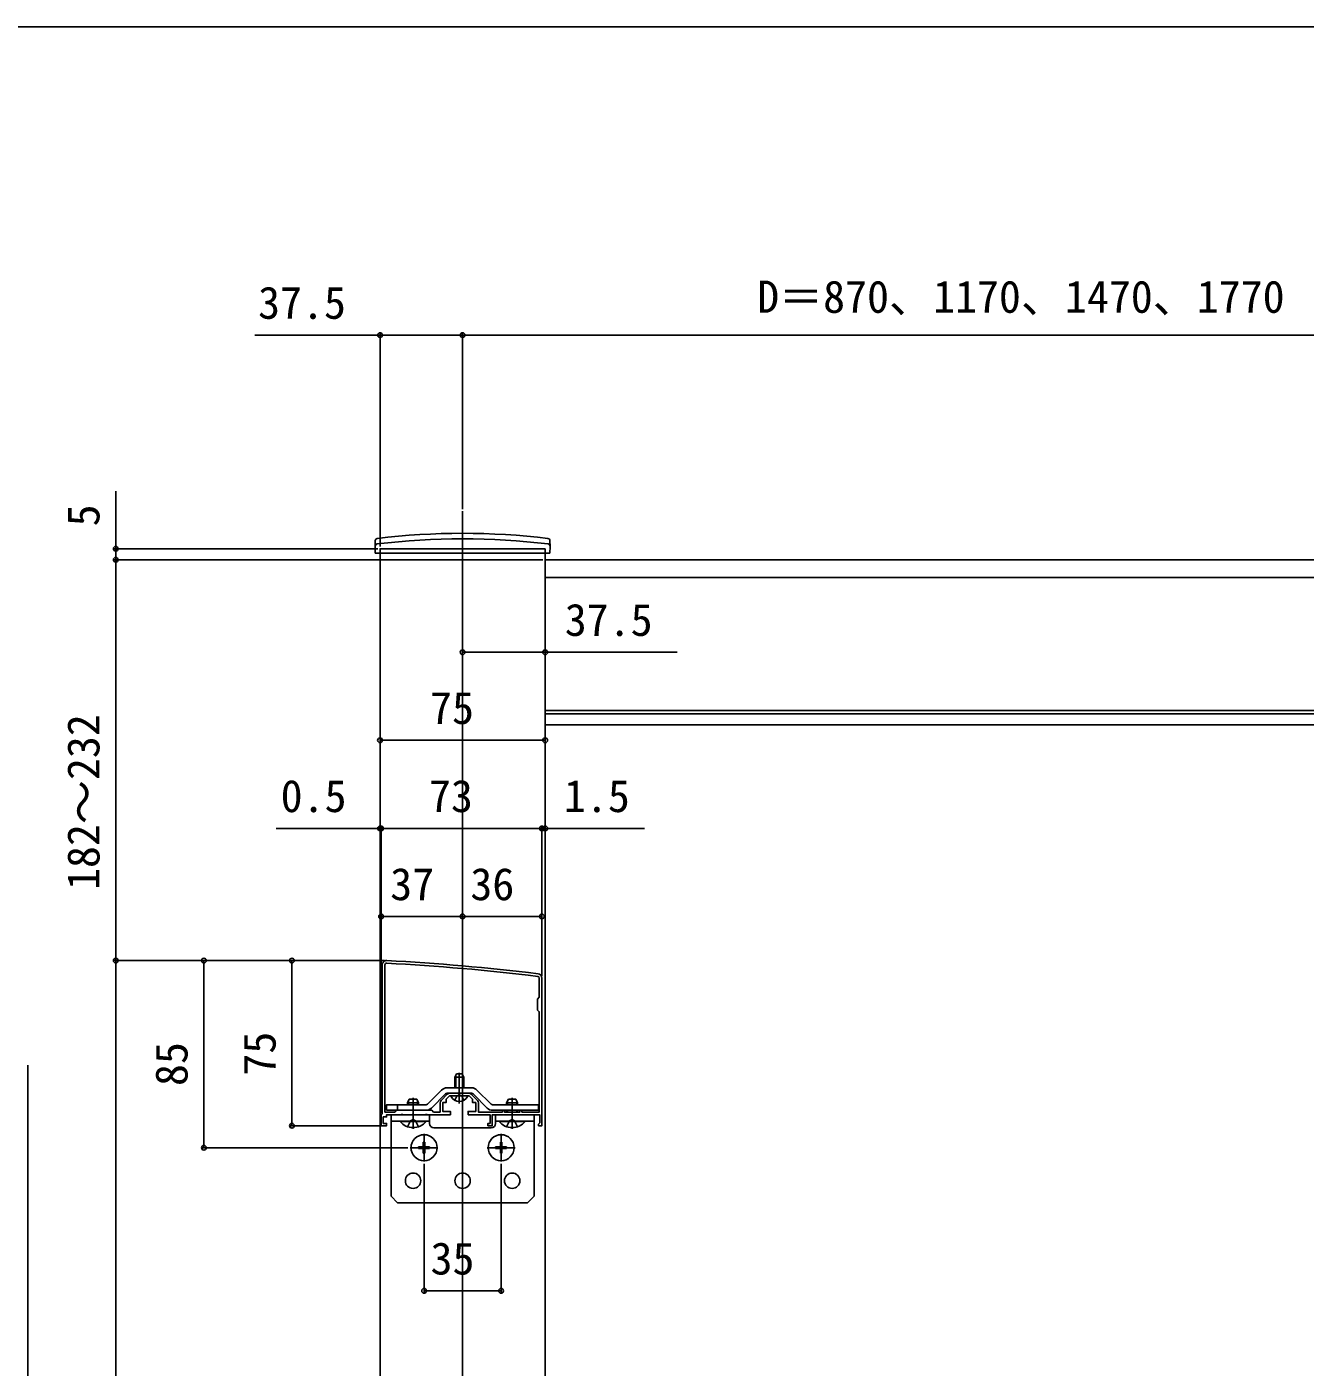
# Model space of a CAD drawing. Units: millimetres, scale not verified. Extents: x -875 to 875, y -1304 to 1297.
# Drawn here: x -164 to 416, y 637 to 1246 of the extents above; entities that cross this region are included whole.
import ezdxf
from ezdxf.enums import TextEntityAlignment as Align

# ---------------------------------------------------------------- set-up
doc = ezdxf.new("R2010")
doc.units = ezdxf.units.MM
doc.header["$LTSCALE"] = 8
for name, color, linetype in [('0-2_YKK_11', 7, 'Continuous'), ('0-4_YKK_12', 2, 'Continuous'), ('0-5_YKK_13', 4, 'Continuous'), ('0-7_YKK_D', 6, 'Continuous'), ('0-8_YKK_ZWAK', 7, 'Continuous')]:
    doc.layers.add(name, color=color, linetype=linetype)
doc.styles.add('ＭＳ ゴシック', font='')
doc.styles.get('ＭＳ ゴシック').set_extended_font_data('MS Gothic')

msp = doc.modelspace()

# ---------------------------------------------------------------- linework, layer by layer
at = {"layer": '0-2_YKK_11'}
for p, q in [((-1.8, 753), (-1.8, 819.8)), ((26.564, 761.061), (23.739, 758.236)), ((36.376, 761.5), (27.624, 761.5)), ((40.261, 758.236), (37.436, 761.061))]:
    msp.add_line(p, q, dxfattribs=at)
for points in [[(-3, 819.8), (-3, 752.3), (-3.5, 751.8), (-3.5, 746.8), (-1, 746.8), (-1, 747.8), (-2.5, 747.8), (-2.5, 750.8), (-1, 750.8), (-1, 751.8), (5.542, 751.8), (5.725, 751.92), (6.275, 751.92), (6.458, 751.8), (10.542, 751.8), (10.725, 751.92), (11.275, 751.92), (11.458, 751.8), (16.542, 751.8), (16.725, 751.92), (17.275, 751.92), (17.458, 751.8), (28, 751.8), (28, 753.3), (24.5, 753.3), (24.5, 757.3), (26, 757.3), (26, 758.8), (27.5, 760.3), (31.542, 760.3), (31.725, 760.42), (32.275, 760.42), (32.458, 760.3), (36.5, 760.3), (38, 758.8), (38, 757.3), (39.5, 757.3), (39.5, 753.3), (36, 753.3), (36, 751.8)], [(36, 751.8), (46, 751.8), (46, 747.8), (45, 747.8), (45, 746.8), (47, 746.8), (47, 751.8), (55.542, 751.8), (55.725, 751.92), (56.275, 751.92), (56.458, 751.8), (68.5, 751.8), (68.5, 748.092), (68.25, 747.796), (68, 747.5), (68, 746.8), (69.5, 746.8), (69.5, 813.8)], [(68.3, 813.8), (68.3, 805.1), (67.5, 804.3), (67.5, 799.3), (68.3, 798.5), (68.3, 753), (60.4, 753), (60.4, 753.8), (59.5, 753.8), (59.5, 753), (52.5, 753), (52.5, 753.8), (51.6, 753.8), (51.6, 753), (40.7, 753), (40.7, 757.176)], [(23.3, 757.176), (23.3, 753), (20.3, 753), (19.5, 753.8), (3.5, 753.8), (2.7, 753), (-1.8, 753)]]:
    msp.add_lwpolyline(points, dxfattribs=at)
for centre, radius, start, end in [((-1, 819.8), 2, 86.9684, 180.00001), ((-53.781, -176.799), 999.996, 83.01993, 86.96841), ((-1, 819.8), 0.8, 86.96839, 180.00001), ((-53.781, -176.799), 998.796, 83.01993, 86.96841), ((67.5, 813.8), 2, 0.00001, 83.01993), ((67.5, 813.8), 0.8, 0.00001, 83.01993), ((27.624, 760), 1.5, 90.00002, 135.00001), ((36.376, 760), 1.5, 44.99999, 89.99998), ((24.8, 757.176), 1.5, 134.99999, 179.99998), ((39.2, 757.176), 1.5, 0.00002, 45.00001)]:
    msp.add_arc(centre, radius, start, end, dxfattribs=at)
at = {"layer": '0-4_YKK_12'}
for p, q in [((33.5, 1025.8), (33.5, 16.8)), ((71, 373.277), (71, 1008.8)), ((71, 928.8), (71, 1003.8)), ((616, 1003.8), (71, 1003.8)), ((616, 995.8), (71, 995.8)), ((616, 935.3), (71, 935.3)), ((616, 933.8), (71, 933.8)), ((616, 928.8), (71, 928.8))]:
    msp.add_line(p, q, dxfattribs=at)
msp.add_lwpolyline([(-4, 16.8), (-4, 1008.8), (71, 1008.8)], dxfattribs=at)
at = {"layer": '0-5_YKK_13'}
for p, q in [((-6.2, 1009.8), (-6.153, 1012.467)), ((73.2, 1009.8), (73.153, 1012.467)), ((-6.2, 1009.8), (-6.148, 1006.8)), ((-6.148, 1006.8), (73.148, 1006.8)), ((73.2, 1009.8), (73.148, 1006.8)), ((30, 768.9), (30.7, 770.3)), ((30, 764), (30, 768.9)), ((30, 768.9), (34, 768.9)), ((30.379, 764), (30.379, 769.658)), ((30.7, 770.3), (33.3, 770.3)), ((32, 756.8), (32, 770.788)), ((33.3, 770.3), (34, 768.9)), ((33.621, 764), (33.621, 769.658)), ((34, 764), (34, 768.9)), ((17.593, 756.593), (23.975, 762.975)), ((19.361, 754.825), (25.743, 761.207)), ((26.45, 764), (37.55, 764)), ((37.55, 761.5), (26.45, 761.5)), ((38.257, 761.207), (44.639, 754.825)), ((46.407, 756.593), (40.025, 762.975)), ((4, 756.3), (4, 753.8)), ((8.5, 757.2), (9.3, 758.9)), ((8.5, 756.3), (8.5, 757.2)), ((8.5, 757.2), (13.5, 757.2)), ((8.933, 756.3), (8.933, 758.12)), ((9.3, 758.9), (12.7, 758.9)), ((11, 745.4), (11, 759.4)), ((12.7, 758.9), (13.5, 757.2)), ((13.067, 756.3), (13.067, 758.12)), ((13.5, 756.3), (13.5, 757.2)), ((35.596, 760.3), (28.404, 760.3)), ((29.95, 758.334), (30.855, 760.149)), ((32, 760.758), (30.855, 760.149)), ((32, 760.758), (33.145, 760.149)), ((34.05, 758.334), (33.145, 760.149)), ((47.114, 756.3), (68, 756.3)), ((53.5, 757.2), (54.3, 758.9)), ((53.5, 756.3), (53.5, 757.2)), ((53.5, 757.2), (58.5, 757.2)), ((53.933, 756.3), (53.933, 758.12)), ((54.3, 758.9), (57.7, 758.9)), ((56, 745.4), (56, 759.4)), ((57.7, 758.9), (58.5, 757.2)), ((58.067, 756.3), (58.067, 758.12)), ((58.5, 756.3), (58.5, 757.2)), ((16.886, 753.8), (-1, 753.8)), ((1, 751.8), (18.5, 751.8)), ((1, 714.8), (1, 751.8)), ((1, 748.9), (18.5, 748.9)), ((16.9, 748.9), (5.1, 748.9)), ((5.1, 748.652), (5.1, 748.9)), ((8.5, 746.317), (9.855, 749.035)), ((11, 749.644), (9.855, 749.035)), ((11, 749.644), (12.145, 749.035)), ((13.5, 746.317), (12.145, 749.035)), ((16.9, 748.652), (16.9, 748.9)), ((18.5, 751.8), (18.5, 747.8)), ((48.5, 751.8), (48.5, 747.8)), ((48.5, 748.9), (66, 748.9)), ((61.9, 748.9), (50.1, 748.9)), ((50.1, 748.652), (50.1, 748.9)), ((53.5, 753), (53.5, 753.8)), ((53.5, 746.317), (54.855, 749.035)), ((53.933, 753), (53.933, 753.8)), ((56, 749.644), (54.855, 749.035)), ((56, 749.644), (57.145, 749.035)), ((58.5, 746.317), (57.145, 749.035)), ((58.067, 753), (58.067, 753.8)), ((58.5, 753), (58.5, 753.8)), ((61.9, 748.652), (61.9, 748.9)), ((5.1, 748.652), (16.9, 748.652)), ((16, 730.5), (16, 743.1)), ((20.5, 745.8), (46.5, 745.8)), ((50.1, 748.652), (61.9, 748.652)), ((51, 730.5), (51, 743.1)), ((9.7, 736.8), (22.3, 736.8)), ((13.5, 737.15), (13.5, 736.45)), ((13.5, 737.15), (15.15, 737.15)), ((15.65, 739.3), (16.35, 739.3)), ((15.65, 739.3), (15.65, 737.65)), ((16.35, 739.3), (16.35, 737.65)), ((16.85, 737.15), (18.5, 737.15)), ((18.5, 737.15), (18.5, 736.45)), ((44.7, 736.8), (57.3, 736.8)), ((48.5, 737.15), (48.5, 736.45)), ((48.5, 737.15), (50.15, 737.15)), ((50.65, 739.3), (51.35, 739.3)), ((50.65, 739.3), (50.65, 737.65)), ((51.35, 739.3), (51.35, 737.65)), ((51.85, 737.15), (53.5, 737.15)), ((53.5, 737.15), (53.5, 736.45)), ((13.5, 736.45), (15.15, 736.45)), ((15.65, 735.95), (15.65, 734.3)), ((15.65, 734.3), (16.35, 734.3)), ((16.35, 735.95), (16.35, 734.3)), ((16.85, 736.45), (18.5, 736.45)), ((48.5, 736.45), (50.15, 736.45)), ((50.65, 735.95), (50.65, 734.3)), ((50.65, 734.3), (51.35, 734.3)), ((51.35, 735.95), (51.35, 734.3)), ((51.85, 736.45), (53.5, 736.45)), ((1, 714.8), (4, 711.8)), ((63, 711.8), (66, 714.8)), ((63, 711.8), (4, 711.8))]:
    msp.add_line(p, q, dxfattribs=at)
for points in [[(-1, 753.8), (-1, 756.3), (16.886, 756.3)], [(68, 756.3), (68, 753.8), (47.114, 753.8)], [(48.5, 751.8), (66, 751.8), (66, 714.8)]]:
    msp.add_lwpolyline(points, dxfattribs=at)
for centre, radius in [((16, 736.8), 5.9), ((51, 736.8), 5.9), ((11, 721.8), 3.5), ((33.5, 721.8), 3.5), ((56, 721.8), 3.5)]:
    msp.add_circle(centre, radius, dxfattribs=at)
for centre, radius, start, end in [((-5.197, 1009.953), 1, 97.02227, 179), ((-5.154, 1012.449), 1, 96.9597, 179), ((33.5, 695.8), 317.528, 82.97773, 97.02227), ((33.5, 695.8), 320, 83.0403, 96.9597), ((72.154, 1012.449), 1, 1, 83.0403), ((72.197, 1009.953), 1, 1, 82.97773), ((26.45, 760.5), 3.5, 90, 135), ((26.45, 760.5), 1, 90, 135), ((37.55, 760.5), 3.5, 45, 90), ((37.55, 760.5), 1, 45, 90), ((16.886, 757.3), 1, 270, 315), ((16.886, 757.3), 3.5, 270, 315), ((28.404, 760.146), 0.154, 90, 207.28096), ((32, 762), 4.2, 207.28096, 332.71904), ((35.596, 760.146), 0.154, 332.71904, 90), ((47.114, 757.3), 3.5, 225, 270), ((47.114, 757.3), 1, 225, 270), ((11, 753.6), 7.7, 219.98312, 320.01688), ((20.5, 747.8), 2, 180, 270), ((46.5, 747.8), 2, 270, 0), ((56, 753.6), 7.7, 219.98312, 320.01688), ((15.15, 737.65), 0.5, 270, 0), ((16.85, 737.65), 0.5, 180, 270), ((50.15, 737.65), 0.5, 270, 0), ((51.85, 737.65), 0.5, 180, 270), ((15.15, 735.95), 0.5, 0, 90), ((16.85, 735.95), 0.5, 90, 180), ((50.15, 735.95), 0.5, 0, 90), ((51.85, 735.95), 0.5, 90, 180)]:
    msp.add_arc(centre, radius, start, end, dxfattribs=at)
at = {"layer": '0-7_YKK_D'}
for p, q in [((-4, 1009.8), (-4, 1106.8)), ((33.5, 1026.8), (33.5, 1106.8)), ((33.5, 1026.8), (33.5, 1106.8)), ((33.5, 1105.8), (626, 1105.8)), ((-124, 1008.8), (-124, 1034.991)), ((-5, 1008.8), (-125, 1008.8)), ((-124, 1003.8), (-124, 1008.8)), ((70, 1003.8), (-125, 1003.8)), ((70, 1003.8), (-125, 1003.8)), ((-124, 1003.8), (-124, 999.5)), ((-124, 1003.8), (-124, 821.8)), ((71, 921.8), (-4, 921.8)), ((-3.5, 752.676), (-3.5, 882.8)), ((-3.5, 752.676), (-3.5, 882.8)), ((69.5, 814.8), (69.5, 882.8)), ((69.5, 814.8), (69.5, 882.8)), ((-4, 881.8), (-51.1, 881.8)), ((-3.5, 881.8), (-4, 881.8)), ((-3.5, 881.8), (69.5, 881.8)), ((-3.5, 881.8), (0.8, 881.8)), ((69.5, 881.8), (65.2, 881.8)), ((69.5, 881.8), (71, 881.8)), ((71, 881.8), (116.055, 881.8)), ((-3.5, 752.676), (-3.5, 842.8)), ((-3.5, 841.8), (33.5, 841.8)), ((33.5, 841.8), (69.5, 841.8)), ((-2, 821.8), (-125, 821.8)), ((-2, 821.8), (-125, 821.8)), ((-124, 821.8), (-124, 396.8)), ((-2, 821.8), (-85, 821.8)), ((-84, 821.8), (-84, 736.8)), ((-2, 821.8), (-45, 821.8)), ((-44, 746.8), (-44, 821.8)), ((-4.2, 746.8), (-45, 746.8)), ((8.7, 736.8), (-85, 736.8)), ((16, 729.5), (16, 670.8)), ((51, 729.5), (51, 670.8)), ((16, 671.8), (51, 671.8))]:
    msp.add_line(p, q, dxfattribs=at)
for points in [[(33.5, 1105.8), (-4, 1105.8), (-60.891, 1105.8)], [(33.5, 961.8), (71, 961.8), (130.962, 961.8)], [(-44, 487.8), (-164, 528.874), (-164, 774.227)]]:
    msp.add_lwpolyline(points, dxfattribs=at)
for centre in [(-4, 1105.8), (33.5, 1105.8), (33.5, 1105.8), (-124, 1008.8), (-124, 1003.8), (-124, 1003.8), (33.5, 961.8), (71, 961.8), (-4, 921.8), (71, 921.8), (-4, 881.8), (-3.5, 881.8), (-3.5, 881.8), (69.5, 881.8), (69.5, 881.8), (71, 881.8), (-3.5, 841.8), (33.5, 841.8), (33.5, 841.8), (69.5, 841.8), (-124, 821.8), (-124, 821.8), (-84, 821.8), (-44, 821.8), (-44, 746.8), (-84, 736.8), (16, 671.8), (51, 671.8)]:
    msp.add_circle(centre, 1.075, dxfattribs=at)
at = {"layer": '0-8_YKK_ZWAK'}
msp.add_line((-875, 1245.8), (875, 1245.8), dxfattribs=at)

# ---------------------------------------------------------------- texts
at = {"layer": '0-7_YKK_D', "style": 'ＭＳ ゴシック'}
for s, p in [('37.5', (-59.368, 1108.8)), ('D＝870、1170、1470、1770', (167.25, 1111.527)), ('37.5', (79.894, 964.8)), ('75', (18.727, 924.8)), ('0.5', (-49.123, 884.8)), ('73', (18.227, 884.8)), ('1.5', (79.532, 884.8)), ('37', (0.625, 844.8)), ('36', (37.011, 844.8)), ('35', (18.955, 674.8))]:
    msp.add_text(s, height=14.66, dxfattribs=at).set_placement(p, align=Align.BOTTOM_LEFT)
for s, p in [('5', (-127, 1018.923)), ('182～232', (-127, 853.823)), ('75', (-47, 769.527)), ('85', (-87, 764.811))]:
    msp.add_text(s, height=14.66, rotation=90, dxfattribs=at).set_placement(p, align=Align.BOTTOM_LEFT)

doc.saveas('drawing.dxf')
